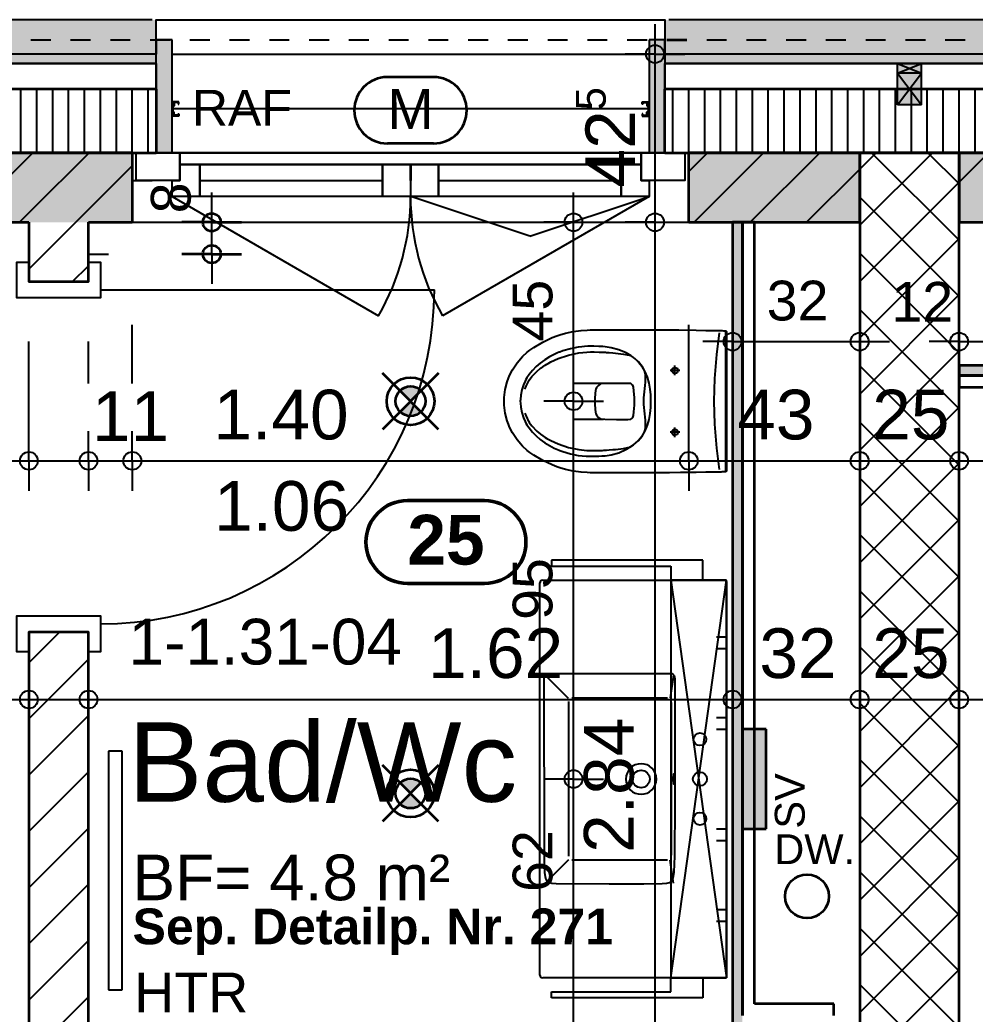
# Model space of a CAD drawing. Header units: centimetres. Extents: x 0.3 to 84.3, y 0.3 to 59.7.
# Drawn here: x 53.76 to 58.57, y 42.83 to 47.83 of the extents above; entities that cross this region are included whole.
import ezdxf

# ---------------------------------------------------------------- set-up
doc = ezdxf.new("R2010")
doc.units = ezdxf.units.CM
for name, pattern in [('AUSGEZOGEN', [0]), ('LINIE_17', [0.05, 0, -0.05]), ('PHANTOM', [63.5, 31.75, -6.35, 6.35, -6.35, 6.35, -6.35]), ('PUNKT', [6.35, 0, -6.35]), ('VERDECKT', [9.525, 6.35, -3.175])]:
    doc.linetypes.add(name, pattern=pattern)
for name, color, linetype, lineweight in [('Allgemein', 7, 'AUSGEZOGEN', 35), ('Aussenwandverkleidung', 7, 'AUSGEZOGEN', 35), ('Daemmung', 7, 'AUSGEZOGEN', 35), ('Fenster', 7, 'AUSGEZOGEN', 35), ('Fensterleibung Beton', 7, 'AUSGEZOGEN', 35), ('Fuellflaeche tragende Wände MW', 7, 'AUSGEZOGEN', 25), ('Holz Fassadenverkleidung', 7, 'AUSGEZOGEN', 35), ('Holz Unterkonstruktion', 7, 'AUSGEZOGEN', 50), ('Konstruktion oben', 7, 'VERDECKT', 25), ('Leichtbauwaende', 7, 'AUSGEZOGEN', 35), ('Oeffnungsrichtung Fenster', 7, 'AUSGEZOGEN', 25), ('Raumbezeichnung', 7, 'AUSGEZOGEN', 35), ('Rolladen', 7, 'AUSGEZOGEN', 25), ('Spengler', 7, 'AUSGEZOGEN', 35), ('Text Werkplan Ausfuehrung', 7, 'AUSGEZOGEN', 50), ('Tuerzarge', 7, 'AUSGEZOGEN', 25), ('Unterkonstruktion', 7, 'AUSGEZOGEN', 35), ('Vorhangbrett', 7, 'AUSGEZOGEN', 25), ('Wand Beton bewehrt', 7, 'AUSGEZOGEN', 35), ('Wand Mauerwerk tragend', 7, 'AUSGEZOGEN', 35), ('Werkplan- Ausfuehrungsmasse', 7, 'AUSGEZOGEN', 25)]:
    doc.layers.add(name, color=color, linetype=linetype, lineweight=lineweight)
for name, color, linetype, lineweight, true_color in [('Elektro Apparate', 7, 'AUSGEZOGEN', 35, 0x656565), ('Elektro Text', 7, 'AUSGEZOGEN', 35, 0x656565), ('Fachplaner Sanitaer', 7, 'AUSGEZOGEN', 35, 0x656565), ('HLK Apparate', 7, 'AUSGEZOGEN', 35, 0x656565), ('HLK Text', 7, 'AUSGEZOGEN', 35, 0x656565), ('Sanitaer Apparate', 7, 'AUSGEZOGEN', 35, 0x656565), ('Sanitaer Leitungen', 7, 'AUSGEZOGEN', 35, 0x656565), ('Sanitaer Text', 7, 'AUSGEZOGEN', 35, 0x656565), ('Sanitaer Vermassung', 7, 'AUSGEZOGEN', 35, 0x656565)]:
    doc.layers.add(name, color=color, linetype=linetype, lineweight=lineweight, true_color=true_color)
doc.styles.add('ARIAL', font='ARIAL.TTF')

msp = doc.modelspace()

# ---------------------------------------------------------------- hatches: boundary and pattern name
at = {"layer": 'Allgemein', "linetype": 'AUSGEZOGEN', "lineweight": 25}
for points in [[(54.45, 47.484), (54.45, 47.164), (54.53, 47.164), (54.53, 47.484), (54.53, 47.564), (54.53, 47.612), (54.53, 47.66), (54.53, 47.732), (54.45, 47.732), (54.45, 47.66), (54.45, 47.612), (54.45, 47.564)], [(56.93, 47.484), (56.93, 47.164), (57.01, 47.164), (57.01, 47.484), (57.01, 47.564), (57.01, 47.612), (57.01, 47.66), (57.01, 47.732), (56.93, 47.732), (56.93, 47.66), (56.93, 47.612), (56.93, 47.564)], [(58.49, 47.612), (60.87, 47.612), (60.87, 47.66), (58.49, 47.66)]]:
    msp.add_hatch(color=32, dxfattribs=at).paths.add_polyline_path(points)
h = msp.add_hatch(color=32, dxfattribs=at)
h.paths.add_polyline_path([(36.73, 47.612), (41.45, 47.612), (41.45, 47.66), (36.73, 47.66)])
h.paths.add_polyline_path([(31.22, 47.612), (34.17, 47.612), (34.17, 47.66), (31.22, 47.66)])
h.paths.add_polyline_path([(44.01, 47.612), (48.73, 47.612), (48.73, 47.66), (44.01, 47.66)])
h.paths.add_polyline_path([(51.29, 47.612), (54.45, 47.612), (54.45, 47.66), (51.29, 47.66)])
h.paths.add_polyline_path([(57.01, 47.612), (58.49, 47.612), (58.49, 47.66), (57.01, 47.66)])
at = {"layer": 'Elektro Apparate', "linetype": 'AUSGEZOGEN', "lineweight": 35}
h = msp.add_hatch(color=40, dxfattribs=at)
h.paths.add_polyline_path([(55.677, 45.861), (55.73, 45.914), (55.783, 45.861), (55.7768, 45.8554), (55.7467, 45.8409), (55.7133, 45.8409), (55.6832, 45.8554)], flags=16)
h.paths.add_polyline_path([(55.783, 45.967), (55.73, 45.914), (55.677, 45.967), (55.6832, 45.9726), (55.7133, 45.9871), (55.7467, 45.9871), (55.7768, 45.9726)], flags=16)
h = msp.add_hatch(color=40, dxfattribs=at)
h.paths.add_polyline_path([(55.677, 43.8885), (55.73, 43.9415), (55.783, 43.8885), (55.7768, 43.8829), (55.7467, 43.8684), (55.7133, 43.8684), (55.6832, 43.8829)], flags=16)
h.paths.add_polyline_path([(55.783, 43.9945), (55.73, 43.9415), (55.677, 43.9945), (55.6832, 44.0001), (55.7133, 44.0146), (55.7467, 44.0146), (55.7768, 44.0001)], flags=16)
at = {"layer": 'Fachplaner Sanitaer', "linetype": 'AUSGEZOGEN', "lineweight": 35, "true_color": 0xedf5de}
msp.add_hatch(color=7, dxfattribs=at).paths.add_polyline_path([(57.4, 43.764), (57.52, 43.764), (57.52, 44.264), (57.4, 44.264)])
at = {"layer": 'Fuellflaeche tragende Wände MW', "linetype": 'AUSGEZOGEN', "lineweight": 25}
for points in [[(51.41, 47.164), (51.41, 46.814), (54.33, 46.814), (54.33, 47.164)], [(57.13, 47.164), (57.13, 46.814), (57.99, 46.814), (57.99, 47.164)], [(62.37, 47.164), (58.49, 47.164), (58.49, 46.814), (60.77, 46.814), (60.77, 47.014), (62.07, 47.014), (62.07, 46.814), (62.37, 46.814)]]:
    msp.add_hatch(color=254, dxfattribs=at).paths.add_polyline_path(points)
at = {"layer": 'Holz Unterkonstruktion', "linetype": 'AUSGEZOGEN', "lineweight": 25}
for points in [[(58.18, 47.564), (58.3, 47.564), (58.3, 47.612), (58.18, 47.612)], [(58.18, 47.404), (58.3, 47.404), (58.3, 47.564), (58.18, 47.564)]]:
    msp.add_hatch(color=32, dxfattribs=at).paths.add_polyline_path(points)
at = {"layer": 'Leichtbauwaende', "linetype": 'AUSGEZOGEN', "lineweight": 25, "true_color": 0xababab}
for points in [[(57.4, 42.774), (57.4, 46.814), (57.35, 46.814), (57.35, 42.774)], [(58.49, 46.044), (58.73, 46.044), (58.73, 46.094), (58.49, 46.094)]]:
    msp.add_hatch(color=253, dxfattribs=at).paths.add_polyline_path(points)
at = {"layer": 'Spengler', "linetype": 'AUSGEZOGEN', "lineweight": 25, "true_color": 0xfafafa}
for points in [[(54.45, 47.832), (51.29, 47.832), (51.29, 47.66), (54.45, 47.66)], [(63.216, 47.66), (63.216, 47.832), (57.01, 47.832), (57.01, 47.66)]]:
    msp.add_hatch(color=7, dxfattribs=at).paths.add_polyline_path(points)

# ---------------------------------------------------------------- linework, layer by layer
at = {"layer": 'Allgemein', "color": 7, "linetype": 'AUSGEZOGEN', "lineweight": 25}
for p, q in [((54.53, 47.732), (54.45, 47.732)), ((54.45, 47.732), (54.45, 47.66)), ((54.53, 47.66), (54.53, 47.732)), ((57.01, 47.732), (56.93, 47.732)), ((56.93, 47.732), (56.93, 47.66)), ((57.01, 47.66), (57.01, 47.732)), ((54.45, 47.66), (51.29, 47.66)), ((54.53, 47.612), (54.53, 47.66)), ((56.93, 47.66), (56.93, 47.612)), ((58.49, 47.66), (57.01, 47.66)), ((60.87, 47.66), (58.49, 47.66)), ((51.29, 47.612), (54.45, 47.612)), ((54.45, 47.612), (54.45, 47.564)), ((54.53, 47.564), (54.53, 47.612)), ((56.93, 47.612), (56.93, 47.564)), ((57.01, 47.564), (57.01, 47.612)), ((57.01, 47.612), (58.49, 47.612)), ((58.49, 47.612), (60.87, 47.612)), ((54.45, 47.564), (54.45, 47.484)), ((54.53, 47.484), (54.53, 47.564)), ((56.93, 47.564), (56.93, 47.484)), ((57.01, 47.484), (57.01, 47.564)), ((54.45, 47.484), (54.45, 47.164)), ((54.53, 47.164), (54.53, 47.484)), ((56.93, 47.484), (56.93, 47.164)), ((57.01, 47.164), (57.01, 47.484)), ((54.45, 47.164), (54.53, 47.164)), ((56.93, 47.164), (57.01, 47.164))]:
    msp.add_line(p, q, dxfattribs=at)
at = {"layer": 'Aussenwandverkleidung', "color": 7, "linetype": 'VERDECKT', "lineweight": 25}
msp.add_line((54.53, 47.66), (56.93, 47.66), dxfattribs=at)
at = {"layer": 'Daemmung', "color": 7, "linetype": 'AUSGEZOGEN', "lineweight": 35}
for p, q in [((54.45, 47.484), (51.29, 47.484)), ((54.45, 47.484), (54.45, 47.164)), ((57.01, 47.164), (57.01, 47.484)), ((58.49, 47.484), (57.01, 47.484)), ((60.81, 47.484), (58.49, 47.484)), ((51.41, 47.164), (54.33, 47.164)), ((54.33, 47.164), (54.45, 47.164)), ((57.01, 47.164), (57.13, 47.164)), ((57.13, 47.164), (57.99, 47.164)), ((57.99, 47.164), (58.49, 47.164)), ((58.49, 47.164), (60.77, 47.164))]:
    msp.add_line(p, q, dxfattribs=at)
at = {"layer": 'Daemmung', "color": 7, "linetype": 'AUSGEZOGEN', "lineweight": 25}
for points in [[(53.77, 47.164), (53.77, 47.164), (53.77, 47.164), (53.77, 47.4632), (53.77, 47.4632), (53.77, 47.4717), (53.77, 47.4717), (53.77, 47.484), (53.77, 47.484)], [(53.85, 47.164), (53.85, 47.164), (53.85, 47.164), (53.85, 47.4656), (53.85, 47.4656), (53.85, 47.4732), (53.85, 47.4732), (53.85, 47.484), (53.85, 47.484)], [(53.93, 47.164), (53.93, 47.164), (53.93, 47.164), (53.93, 47.4681), (53.93, 47.4681), (53.93, 47.4746), (53.93, 47.4746), (53.93, 47.484), (53.93, 47.484)], [(54.01, 47.164), (54.01, 47.164), (54.01, 47.164), (54.01, 47.4705), (54.01, 47.4705), (54.01, 47.4761), (54.01, 47.4761), (54.01, 47.484), (54.01, 47.484)], [(54.01, 47.164), (54.01, 47.164), (54.01, 47.164), (54.01, 47.4705), (54.01, 47.4705), (54.01, 47.4761), (54.01, 47.4761), (54.01, 47.484), (54.01, 47.484)], [(54.09, 47.164), (54.09, 47.164), (54.09, 47.164), (54.09, 47.473), (54.09, 47.473), (54.09, 47.4775), (54.09, 47.4775), (54.09, 47.484), (54.09, 47.484)], [(54.17, 47.164), (54.17, 47.164), (54.17, 47.164), (54.17, 47.4754), (54.17, 47.4754), (54.17, 47.4789), (54.17, 47.4789), (54.17, 47.484), (54.17, 47.484)], [(54.25, 47.164), (54.25, 47.164), (54.25, 47.164), (54.25, 47.4779), (54.25, 47.4779), (54.25, 47.4804), (54.25, 47.4804), (54.25, 47.484), (54.25, 47.484)], [(54.33, 47.164), (54.33, 47.164), (54.33, 47.164), (54.33, 47.4803), (54.33, 47.4803), (54.33, 47.4818), (54.33, 47.4818), (54.33, 47.484), (54.33, 47.484)], [(54.33, 47.164), (54.33, 47.164), (54.33, 47.164), (54.33, 47.4803), (54.33, 47.4803), (54.33, 47.4818), (54.33, 47.4818), (54.33, 47.484), (54.33, 47.484)], [(54.41, 47.164), (54.41, 47.164), (54.41, 47.164), (54.41, 47.4828), (54.41, 47.4828), (54.41, 47.4833), (54.41, 47.4833), (54.41, 47.484), (54.41, 47.484)], [(57.05, 47.164), (57.05, 47.484), (57.05, 47.484)], [(57.13, 47.164), (57.13, 47.484), (57.13, 47.484)], [(57.21, 47.164), (57.21, 47.484), (57.21, 47.484)], [(57.21, 47.164), (57.21, 47.484), (57.21, 47.484)], [(57.29, 47.164), (57.29, 47.484), (57.29, 47.484)], [(57.37, 47.164), (57.37, 47.484), (57.37, 47.484)], [(57.45, 47.164), (57.45, 47.484), (57.45, 47.484)], [(57.53, 47.164), (57.53, 47.484), (57.53, 47.484)], [(57.53, 47.164), (57.53, 47.484), (57.53, 47.484)], [(57.61, 47.164), (57.61, 47.484), (57.61, 47.484)], [(57.69, 47.164), (57.69, 47.484), (57.69, 47.484)], [(57.77, 47.164), (57.77, 47.484), (57.77, 47.484)], [(57.85, 47.164), (57.85, 47.484), (57.85, 47.484)], [(57.85, 47.164), (57.85, 47.484), (57.85, 47.484)], [(57.93, 47.164), (57.93, 47.484), (57.93, 47.484)], [(58.01, 47.164), (58.01, 47.484), (58.01, 47.484)], [(58.09, 47.164), (58.09, 47.484), (58.09, 47.484)], [(58.17, 47.164), (58.17, 47.484), (58.17, 47.484)], [(58.17, 47.164), (58.17, 47.484), (58.17, 47.484)], [(58.25, 47.164), (58.25, 47.484), (58.25, 47.484)], [(58.33, 47.164), (58.33, 47.484), (58.33, 47.484)], [(58.41, 47.164), (58.41, 47.484), (58.41, 47.484)], [(58.49, 47.164), (58.49, 47.164), (58.49, 47.484), (58.49, 47.484), (58.49, 47.484)], [(58.57, 47.164), (58.57, 47.484), (58.57, 47.484)]]:
    msp.add_lwpolyline(points, dxfattribs=at)
at = {"layer": 'Elektro Apparate', "color": 40, "linetype": 'AUSGEZOGEN', "lineweight": 35}
for p, q in [((55.8714, 46.0554), (55.5886, 45.7726)), ((55.8714, 45.7726), (55.5886, 46.0554)), ((55.8714, 44.0829), (55.5886, 43.8001)), ((55.8714, 43.8001), (55.5886, 44.0829))]:
    msp.add_line(p, q, dxfattribs=at)
for centre, radius in [((55.73, 45.914), 0.12), ((55.73, 45.914), 0.075), ((55.73, 43.9415), 0.12), ((55.73, 43.9415), 0.075)]:
    msp.add_circle(centre, radius, dxfattribs=at)
at = {"layer": 'Elektro Text', "color": 40, "linetype": 'AUSGEZOGEN', "lineweight": 35}
for p, q in [((55.8461, 47.544), (55.6133, 47.544)), ((55.8461, 47.2107), (55.6133, 47.2107))]:
    msp.add_line(p, q, dxfattribs=at)
for centre, start, end in [((55.6133, 47.3773), 90, 270), ((55.8461, 47.3773), 270, 90)]:
    msp.add_arc(centre, 0.1667, start, end, dxfattribs=at)
at = {"layer": 'Fachplaner Sanitaer', "color": 55, "linetype": 'VERDECKT', "lineweight": 35, "true_color": 0x91b44b}
for p, q in [((57.52, 44.264), (57.4, 44.264)), ((57.4, 44.264), (57.4, 43.764)), ((57.52, 43.764), (57.52, 44.264)), ((57.4, 43.764), (57.52, 43.764))]:
    msp.add_line(p, q, dxfattribs=at)
at = {"layer": 'Fenster', "color": 7, "linetype": 'AUSGEZOGEN', "lineweight": 25}
for p, q in [((54.67, 47.024), (55.589, 47.024)), ((55.871, 47.024), (56.79, 47.024))]:
    msp.add_line(p, q, dxfattribs=at)
for points in [[(54.45, 47.164), (54.45, 47.832), (57.01, 47.832), (57.01, 47.164), (54.45, 47.164)], [(54.35, 47.164), (54.57, 47.164), (54.57, 47.024), (54.35, 47.024), (54.35, 47.164)], [(56.89, 47.104), (55.731, 47.104), (55.731, 47.024), (55.729, 47.024), (55.729, 47.104), (54.57, 47.104), (54.57, 47.164), (56.89, 47.164), (56.89, 47.104)], [(56.89, 47.164), (57.11, 47.164), (57.11, 47.024), (56.89, 47.024), (56.89, 47.164)], [(54.53, 47.024), (54.57, 47.024), (54.57, 47.104), (54.67, 47.104), (54.67, 46.944), (54.53, 46.944), (54.53, 47.024)], [(54.67, 47.104), (55.589, 47.104), (55.589, 46.944), (54.67, 46.944), (54.67, 47.104)], [(55.589, 47.104), (55.729, 47.104), (55.729, 47.024), (55.729, 46.944), (55.589, 46.944), (55.589, 47.104)], [(55.731, 47.024), (55.731, 47.104), (55.871, 47.104), (55.871, 46.944), (55.731, 46.944), (55.731, 47.024)], [(55.871, 47.104), (56.79, 47.104), (56.79, 46.944), (55.871, 46.944), (55.871, 47.104)], [(56.79, 47.104), (56.89, 47.104), (56.89, 47.024), (56.93, 47.024), (56.93, 46.944), (56.79, 46.944), (56.79, 47.104)]]:
    msp.add_lwpolyline(points, dxfattribs=at)
at = {"layer": 'Fensterleibung Beton', "color": 7, "linetype": 'AUSGEZOGEN', "lineweight": 25}
msp.add_line((54.33, 46.814), (57.13, 46.814), dxfattribs=at)
at = {"layer": 'HLK Apparate', "color": 251, "linetype": 'AUSGEZOGEN', "lineweight": 25, "true_color": 0x656565}
for p, q in [((54.28, 44.154), (54.21, 44.154)), ((54.21, 44.154), (54.21, 42.954)), ((54.28, 42.954), (54.28, 44.154)), ((54.21, 42.954), (54.28, 42.954))]:
    msp.add_line(p, q, dxfattribs=at)
at = {"layer": 'Holz Fassadenverkleidung', "color": 7, "linetype": 'LINIE_17', "lineweight": 25}
msp.add_line((31.22, 47.732), (63.288, 47.732), dxfattribs=at)
at = {"layer": 'Holz Unterkonstruktion', "color": 7, "linetype": 'AUSGEZOGEN', "lineweight": 25}
for p, q in [((58.3, 47.612), (58.18, 47.612)), ((58.18, 47.564), (58.18, 47.612)), ((58.18, 47.612), (58.3, 47.564)), ((58.18, 47.564), (58.3, 47.612)), ((58.3, 47.564), (58.3, 47.612)), ((58.3, 47.564), (58.18, 47.564)), ((58.18, 47.404), (58.18, 47.564)), ((58.18, 47.564), (58.3, 47.404)), ((58.18, 47.404), (58.3, 47.564)), ((58.3, 47.564), (58.18, 47.564)), ((58.3, 47.404), (58.3, 47.564)), ((58.3, 47.404), (58.18, 47.404))]:
    msp.add_line(p, q, dxfattribs=at)
at = {"layer": 'Konstruktion oben', "color": 7, "linetype": 'PUNKT', "lineweight": 35}
msp.add_line((31.22, 47.732), (63.288, 47.732), dxfattribs=at)
at = {"layer": 'Leichtbauwaende', "color": 7, "linetype": 'AUSGEZOGEN', "lineweight": 35}
for p, q in [((57.4, 46.814), (57.35, 46.814)), ((57.35, 46.814), (57.35, 42.774)), ((57.4, 42.824), (57.4, 46.814)), ((57.46, 46.814), (57.4, 46.814)), ((57.4, 46.814), (57.4, 42.824)), ((57.46, 42.884), (57.46, 46.814)), ((58.73, 46.094), (58.49, 46.094)), ((58.49, 46.094), (58.49, 46.044)), ((58.49, 46.044), (58.68, 46.044)), ((58.68, 46.044), (58.49, 46.044)), ((58.49, 46.044), (58.49, 45.984)), ((58.49, 45.984), (58.62, 45.984)), ((57.86, 42.884), (57.46, 42.884)), ((57.86, 42.824), (57.86, 42.884))]:
    msp.add_line(p, q, dxfattribs=at)
at = {"layer": 'Oeffnungsrichtung Fenster', "color": 7, "linetype": 'AUSGEZOGEN', "lineweight": 25}
for p, q in [((54.53, 46.944), (55.5692, 46.344)), ((56.3305, 46.744), (55.731, 46.944)), ((56.93, 46.944), (55.8908, 46.344)), ((56.3305, 46.744), (56.93, 46.944))]:
    msp.add_line(p, q, dxfattribs=at)
for centre, start, end in [((54.53, 46.944), 330, 0), ((56.93, 46.944), 180, 210)]:
    msp.add_arc(centre, 1.2, start, end, dxfattribs=at)
at = {"layer": 'Rolladen', "color": 7, "linetype": 'AUSGEZOGEN', "lineweight": 25}
for p, q in [((54.531, 47.416), (54.531, 47.42)), ((54.565, 47.42), (54.531, 47.42)), ((54.537, 47.416), (54.531, 47.416)), ((54.537, 47.416), (54.537, 47.402)), ((54.541, 47.416), (54.541, 47.4003)), ((54.561, 47.416), (54.541, 47.416)), ((54.561, 47.416), (54.561, 47.408)), ((54.561, 47.408), (54.565, 47.408)), ((54.565, 47.408), (54.565, 47.42)), ((56.895, 47.408), (56.895, 47.42)), ((56.895, 47.42), (56.929, 47.42)), ((56.899, 47.408), (56.895, 47.408)), ((56.899, 47.416), (56.919, 47.416)), ((56.899, 47.416), (56.899, 47.408)), ((56.919, 47.416), (56.919, 47.4003)), ((56.923, 47.416), (56.929, 47.416)), ((56.923, 47.416), (56.923, 47.402)), ((56.929, 47.416), (56.929, 47.42)), ((54.537, 47.402), (54.53, 47.395)), ((54.53, 47.373), (54.53, 47.395)), ((54.53, 47.379), (54.53, 47.389)), ((54.53, 47.378), (54.53, 47.379)), ((54.537, 47.366), (54.53, 47.373)), ((54.541, 47.4003), (54.534, 47.3933)), ((54.534, 47.3933), (54.534, 47.3747)), ((54.541, 47.3677), (54.534, 47.3747)), ((54.537, 47.352), (54.537, 47.366)), ((54.541, 47.352), (54.541, 47.3677)), ((54.561, 47.36), (54.565, 47.36)), ((54.561, 47.352), (54.561, 47.36)), ((54.565, 47.36), (54.565, 47.348)), ((56.895, 47.36), (56.895, 47.348)), ((56.899, 47.36), (56.895, 47.36)), ((56.899, 47.352), (56.899, 47.36)), ((56.919, 47.4003), (56.926, 47.3933)), ((56.919, 47.3677), (56.926, 47.3747)), ((56.919, 47.352), (56.919, 47.3677)), ((56.923, 47.402), (56.93, 47.395)), ((56.923, 47.366), (56.93, 47.373)), ((56.923, 47.352), (56.923, 47.366)), ((56.926, 47.3933), (56.926, 47.3747)), ((56.93, 47.373), (56.93, 47.395)), ((56.93, 47.379), (56.93, 47.389)), ((56.93, 47.378), (56.93, 47.379)), ((54.537, 47.352), (54.531, 47.352)), ((54.531, 47.348), (54.531, 47.352)), ((54.565, 47.348), (54.531, 47.348)), ((54.561, 47.352), (54.541, 47.352)), ((56.895, 47.348), (56.929, 47.348)), ((56.899, 47.352), (56.919, 47.352)), ((56.923, 47.352), (56.929, 47.352)), ((56.929, 47.348), (56.929, 47.352))]:
    msp.add_line(p, q, dxfattribs=at)
at = {"layer": 'Rolladen', "color": 7, "linetype": 'PHANTOM', "lineweight": 25}
msp.add_line((56.93, 47.384), (54.53, 47.384), dxfattribs=at)
at = {"layer": 'Sanitaer Apparate', "color": 7, "linetype": 'AUSGEZOGEN', "lineweight": 25}
for p, q in [((57.3164, 45.5595), (57.3164, 46.2677)), ((57.0842, 46.0691), (57.0362, 46.0691)), ((57.0602, 46.0451), (57.0602, 46.0931)), ((56.7012, 46.0038), (56.5514, 46.0038)), ((56.7012, 45.8228), (56.5514, 45.8228)), ((57.0842, 45.758), (57.0362, 45.758)), ((57.0602, 45.734), (57.0602, 45.782)), ((57.2, 45.114), (56.44, 45.114)), ((56.44, 45.114), (56.44, 45.084)), ((57.2, 45.014), (57.2, 45.114)), ((56.44, 45.084), (57.04, 45.084)), ((57.04, 45.084), (57.04, 45.014)), ((56.3948, 45.014), (57.314, 45.014)), ((57.2, 45.014), (57.04, 45.014)), ((57.32, 45.008), (57.32, 43.02)), ((56.3808, 43.028), (56.3808, 45)), ((57.27, 44.7297), (57.32, 44.7297)), ((57.27, 44.6697), (57.32, 44.6697)), ((56.5254, 44.4197), (56.418, 44.527)), ((57.0409, 44.5437), (56.4187, 44.5437)), ((57.0523, 44.5379), (57.0358, 44.4224)), ((57.27, 44.324), (57.32, 44.324)), ((57.27, 44.264), (57.32, 44.264)), ((57.27, 43.764), (57.32, 43.764)), ((57.27, 43.704), (57.32, 43.704)), ((56.418, 43.501), (56.5257, 43.6087)), ((57.0523, 43.4901), (57.0357, 43.6063)), ((57.27, 43.3583), (57.32, 43.3583)), ((57.27, 43.2983), (57.32, 43.2983)), ((57.314, 43.014), (56.3948, 43.014)), ((57.2, 43.014), (57.04, 43.014)), ((57.04, 42.944), (57.04, 43.014)), ((57.2, 43.014), (57.2, 42.914)), ((56.44, 42.914), (56.44, 42.944)), ((56.44, 42.944), (57.04, 42.944)), ((57.2, 42.914), (56.44, 42.914))]:
    msp.add_line(p, q, dxfattribs=at)
at = {"layer": 'Sanitaer Apparate', "color": 7, "linetype": 'PHANTOM', "lineweight": 25}
for p, q in [((57.32, 45.014), (57.04, 45.014)), ((57.04, 45.014), (57.04, 43.014)), ((57.04, 45.014), (57.32, 43.014)), ((57.04, 43.014), (57.32, 45.014)), ((57.32, 43.014), (57.32, 45.014)), ((57.04, 43.014), (57.32, 43.014))]:
    msp.add_line(p, q, dxfattribs=at)
at = {"layer": 'Sanitaer Apparate', "color": 7, "linetype": 'AUSGEZOGEN', "lineweight": 25}
for points in [[(57.32, 45.5625), (57.3179, 45.5606), (57.3157, 45.559), (57.3146, 45.5585), (57.3132, 45.5584), (57.3097, 45.5583), (57.3045, 45.5582), (57.2986, 45.5581), (57.2923, 45.558), (57.2861, 45.5579), (57.2802, 45.5578), (57.275, 45.5577), (57.2718, 45.5576), (57.2703, 45.5576), (57.2701, 45.5576), (57.2681, 45.5575), (57.2561, 45.5573), (57.2361, 45.557), (57.2162, 45.5567), (57.1668, 45.5559), (57.0877, 45.5549), (57.0325, 45.5543), (56.9781, 45.5539), (56.9006, 45.5537), (56.8465, 45.5536), (56.7936, 45.5536), (56.7183, 45.554), (56.6718, 45.5543), (56.6562, 45.5545), (56.6427, 45.5546), (56.6329, 45.5547), (56.6192, 45.5551), (56.5892, 45.5572), (56.549, 45.5627), (56.5094, 45.5712), (56.4805, 45.5794), (56.4656, 45.5844), (56.4425, 45.5933), (56.395, 45.6157), (56.3501, 45.6427), (56.3296, 45.6569), (56.3169, 45.667), (56.2937, 45.6883), (56.2659, 45.7203), (56.2424, 45.7556), (56.2281, 45.7836), (56.2221, 45.7979), (56.2158, 45.8161), (56.206, 45.8544), (56.2012, 45.8937), (56.2005, 45.9136), (56.2012, 45.9334), (56.206, 45.9727), (56.2158, 46.0111), (56.2221, 46.0293), (56.2281, 46.0436), (56.2424, 46.0716), (56.2659, 46.1068), (56.2937, 46.1389), (56.3169, 46.1601), (56.3296, 46.1702), (56.3501, 46.1844), (56.395, 46.2115), (56.4425, 46.2338), (56.4656, 46.2428), (56.4805, 46.2478), (56.5094, 46.256), (56.549, 46.2644), (56.5892, 46.2699), (56.6192, 46.2721), (56.6329, 46.2725), (56.6427, 46.2726), (56.6562, 46.2727), (56.6793, 46.2729), (56.7559, 46.2735), (56.839, 46.2736), (56.9006, 46.2735), (56.986, 46.2732), (57.08, 46.2723), (57.1668, 46.2712), (57.2162, 46.2705), (57.2361, 46.2702), (57.2561, 46.2698), (57.2681, 46.2697), (57.2701, 46.2696), (57.2702, 46.2696), (57.2715, 46.2696), (57.275, 46.2695), (57.2802, 46.2694), (57.2861, 46.2693), (57.2923, 46.2692), (57.2986, 46.2691), (57.3045, 46.2689), (57.3097, 46.2688), (57.3132, 46.2688), (57.3146, 46.2687), (57.3157, 46.2682), (57.3177, 46.2667), (57.32, 46.2646), (57.32, 45.5625)], [(57.284, 45.5701), (57.2709, 45.6783), (57.2616, 45.7989), (57.2583, 45.9138), (57.2616, 46.0288), (57.2709, 46.1494), (57.284, 46.2575)], [(56.8523, 45.6942), (56.875, 45.7149), (56.8946, 45.7391), (56.9098, 45.765), (56.9214, 45.7929), (56.9298, 45.8221), (56.9353, 45.8523), (56.9384, 45.8817), (56.9394, 45.9036), (56.9395, 45.9138), (56.9394, 45.9241), (56.9384, 45.946), (56.9353, 45.9754), (56.9298, 46.0056), (56.9214, 46.0348), (56.9098, 46.0626), (56.8946, 46.0886), (56.8765, 46.1114), (56.8606, 46.1268), (56.852, 46.1337), (56.8408, 46.1416), (56.815, 46.1567), (56.7778, 46.1725), (56.7387, 46.1832), (56.7091, 46.1877), (56.6968, 46.1887), (56.6947, 46.1889), (56.6919, 46.1891), (56.6768, 46.1897), (56.6518, 46.1903), (56.635, 46.1904), (56.622, 46.1902), (56.6045, 46.1893), (56.5916, 46.1882), (56.5729, 46.1858), (56.5345, 46.1783), (56.497, 46.1672), (56.4809, 46.1614), (56.4786, 46.1604), (56.4775, 46.16), (56.4701, 46.1569), (56.4524, 46.1489), (56.429, 46.1367), (56.4054, 46.1224), (56.383, 46.1062), (56.362, 46.0883), (56.3428, 46.0687), (56.3262, 46.0482), (56.3153, 46.032), (56.3106, 46.024), (56.3062, 46.0155), (56.2979, 45.9969), (56.2896, 45.9707), (56.2843, 45.9438), (56.2826, 45.9235), (56.2824, 45.9138), (56.2826, 45.9042), (56.2843, 45.8839), (56.2896, 45.8569), (56.2979, 45.8308), (56.3062, 45.8121), (56.3106, 45.8036), (56.3154, 45.7957), (56.3262, 45.7795), (56.3428, 45.759), (56.362, 45.7393), (56.383, 45.7214), (56.4054, 45.7053), (56.429, 45.6909), (56.4524, 45.6787), (56.4701, 45.6707), (56.4775, 45.6677), (56.4786, 45.6672), (56.4809, 45.6663), (56.497, 45.6605), (56.5345, 45.6494), (56.5729, 45.6419), (56.5933, 45.6393), (56.6132, 45.6376), (56.6333, 45.6373), (56.6518, 45.6374), (56.6768, 45.638), (56.6919, 45.6386), (56.6947, 45.6388), (56.6968, 45.639), (56.7092, 45.64), (56.7387, 45.6445), (56.7778, 45.6551), (56.8173, 45.6723), (56.8523, 45.6942)], [(56.3051, 45.974), (56.308, 45.9821), (56.3111, 45.9895), (56.316, 46), (56.3197, 46.0071), (56.323, 46.0127), (56.3276, 46.0202), (56.3406, 46.038), (56.3656, 46.0642), (56.3844, 46.0798), (56.3949, 46.0874), (56.4077, 46.0959), (56.416, 46.1009), (56.4185, 46.1024), (56.4216, 46.1042), (56.4362, 46.112), (56.4726, 46.1286), (56.5241, 46.1457), (56.5772, 46.157), (56.6169, 46.1611), (56.6359, 46.1619), (56.6538, 46.162), (56.6798, 46.1615), (56.6962, 46.1608), (56.7031, 46.1604), (56.7104, 46.16), (56.7166, 46.1596), (56.7287, 46.1587), (56.7476, 46.1572), (56.7605, 46.1559), (56.7738, 46.1545), (56.802, 46.1505), (56.8379, 46.1436)], [(56.8585, 46.1286), (56.8776, 46.1111), (56.8943, 46.0904), (56.9054, 46.0684), (56.9099, 46.0504), (56.9107, 46.0418), (56.9109, 46.036), (56.9108, 46.0248), (56.91, 46.0095), (56.9086, 45.9936), (56.9069, 45.9777), (56.905, 45.9617), (56.9034, 45.9458), (56.9022, 45.9305), (56.9017, 45.9192), (56.9017, 45.9138), (56.9017, 45.9085), (56.9022, 45.8972), (56.9034, 45.8819), (56.905, 45.8659), (56.9069, 45.85), (56.9086, 45.8341), (56.91, 45.8181), (56.9108, 45.8029), (56.9109, 45.7916), (56.9107, 45.7858), (56.9099, 45.7773), (56.9054, 45.7593), (56.8943, 45.7373), (56.8776, 45.7166), (56.8585, 45.699)], [(57.0602, 46.0541), (57.0545, 46.0554), (57.0497, 46.0586), (57.0465, 46.0631), (57.0454, 46.0674), (57.0454, 46.0709), (57.0465, 46.0752), (57.0497, 46.0797), (57.0542, 46.0828), (57.0584, 46.084), (57.062, 46.084), (57.0662, 46.0828), (57.0707, 46.0797), (57.0739, 46.0752), (57.075, 46.0709), (57.075, 46.0674), (57.0739, 46.0631), (57.0707, 46.0586), (57.0659, 46.0554), (57.0602, 46.0541)], [(56.8309, 46.0038), (56.7128, 46.0034), (56.6946, 46.0027), (56.6864, 46.0008), (56.6749, 45.9937), (56.6663, 45.9834), (56.6624, 45.974), (56.6611, 45.9674), (56.6594, 45.9529), (56.6578, 45.9273), (56.6578, 45.8993), (56.6594, 45.8736), (56.6611, 45.8591), (56.6624, 45.8526), (56.6663, 45.8432), (56.6749, 45.8328), (56.6864, 45.8257), (56.7071, 45.8231), (56.7657, 45.8228), (56.8225, 45.8229), (56.8381, 45.8242), (56.8437, 45.8275), (56.848, 45.8324), (56.8501, 45.8369), (56.8512, 45.8419), (56.8541, 45.8606), (56.857, 45.8947), (56.857, 45.9319), (56.8541, 45.9659), (56.8512, 45.9846), (56.8501, 45.9897), (56.848, 45.9942), (56.8437, 45.999), (56.8376, 46.0025), (56.8309, 46.0038)], [(56.3051, 45.8537), (56.308, 45.8455), (56.3111, 45.8381), (56.316, 45.8277), (56.3197, 45.8206), (56.323, 45.815), (56.3276, 45.8075), (56.3406, 45.7897), (56.3656, 45.7634), (56.3844, 45.7479), (56.3949, 45.7403), (56.4077, 45.7318), (56.416, 45.7267), (56.4185, 45.7253), (56.4216, 45.7235), (56.4362, 45.7157), (56.4726, 45.6991), (56.5241, 45.6819), (56.5772, 45.6707), (56.6169, 45.6665), (56.6359, 45.6658), (56.6538, 45.6657), (56.6798, 45.6662), (56.6962, 45.6669), (56.7031, 45.6672), (56.7104, 45.6677), (56.7166, 45.6681), (56.7287, 45.6689), (56.7476, 45.6705), (56.7605, 45.6717), (56.7738, 45.6732), (56.802, 45.6771), (56.8379, 45.6841)], [(57.0602, 45.743), (57.0548, 45.7441), (57.0501, 45.7471), (57.0469, 45.7513), (57.0455, 45.7553), (57.0452, 45.7577), (57.0454, 45.76), (57.0465, 45.7641), (57.0497, 45.7686), (57.0542, 45.7717), (57.0584, 45.7729), (57.0618, 45.7729), (57.0657, 45.772), (57.0699, 45.7694), (57.0731, 45.7655), (57.0748, 45.7616), (57.0752, 45.7587), (57.075, 45.7561), (57.0739, 45.752), (57.0707, 45.7475), (57.0659, 45.7443), (57.0602, 45.743)], [(56.4187, 44.5437), (56.4178, 44.5437), (56.4169, 44.5436), (56.416, 44.5435), (56.4151, 44.5434), (56.4142, 44.5432), (56.4133, 44.543), (56.4125, 44.5427), (56.4116, 44.5424), (56.4108, 44.542), (56.41, 44.5416), (56.4092, 44.5412), (56.4085, 44.5407), (56.4078, 44.5401), (56.4071, 44.5396), (56.4064, 44.539), (56.4058, 44.5383), (56.4052, 44.5376), (56.4047, 44.5369), (56.4042, 44.5362), (56.4038, 44.5354), (56.4034, 44.5346), (56.403, 44.5337), (56.4027, 44.5329), (56.4024, 44.532), (56.4022, 44.5312), (56.402, 44.5303), (56.4019, 44.5294), (56.4018, 44.5285), (56.4017, 44.5276), (56.4017, 44.5266)], [(57.06, 44.5213), (57.0597, 43.8914), (57.058, 43.6257), (57.055, 43.5458), (57.0521, 43.5239), (57.0475, 43.5087), (57.041, 43.4987), (57.0316, 43.4924), (57.0184, 43.489), (56.9968, 43.4874), (56.9036, 43.4855), (56.7298, 43.485), (56.4632, 43.4867), (56.4416, 43.488), (56.4287, 43.4911), (56.4196, 43.4971), (56.4132, 43.5068), (56.4089, 43.5216), (56.406, 43.5433), (56.4034, 43.6233), (56.4017, 44.5266)], [(57.06, 44.5213), (57.06, 44.5224), (57.0599, 44.5235), (57.0598, 44.5246), (57.0597, 44.5257), (57.0595, 44.5269), (57.0592, 44.528), (57.0589, 44.5291), (57.0585, 44.5302), (57.0581, 44.5313), (57.0576, 44.5324), (57.0571, 44.5334), (57.0565, 44.5344), (57.0559, 44.5354), (57.0552, 44.5363), (57.0545, 44.5372), (57.0537, 44.538), (57.0529, 44.5388), (57.0521, 44.5396), (57.0512, 44.5402), (57.0503, 44.5409), (57.0494, 44.5414), (57.0485, 44.5419), (57.0475, 44.5423), (57.0466, 44.5427), (57.0456, 44.543), (57.0447, 44.5433), (57.0437, 44.5435), (57.0427, 44.5436), (57.0418, 44.5437), (57.0409, 44.5437)], [(57.0233, 44.4205), (56.9454, 44.4205), (56.8675, 44.4205), (56.7896, 44.4205), (56.7117, 44.4205), (56.6338, 44.4205), (56.5419, 44.4205)], [(56.5249, 44.4034), (56.5249, 44.294), (56.5249, 44.1845), (56.5249, 44.014), (56.5249, 43.8944), (56.5249, 43.7748), (56.5249, 43.6253)], [(57.0424, 43.6306), (57.0424, 44.014), (57.0424, 44.3981)], [(57.0539, 43.99), (57.0541, 43.9901), (57.0542, 43.9902), (57.0544, 43.9906), (57.0545, 43.9911), (57.0547, 43.9918), (57.0549, 43.9928), (57.0551, 43.9941), (57.0553, 43.9956), (57.0554, 43.9974), (57.0556, 43.9996), (57.0557, 44.002), (57.0558, 44.0048), (57.0559, 44.0077), (57.056, 44.0108), (57.056, 44.014), (57.056, 44.0172), (57.0559, 44.0203), (57.0558, 44.0232), (57.0557, 44.0259), (57.0556, 44.0284), (57.0554, 44.0306), (57.0553, 44.0324), (57.0551, 44.0339), (57.0549, 44.0352), (57.0547, 44.0362), (57.0545, 44.0369), (57.0544, 44.0374), (57.0542, 44.0378), (57.0541, 44.0379), (57.0539, 44.038), (57.0538, 44.0379), (57.0536, 44.0378), (57.0534, 44.0374), (57.0533, 44.0369), (57.0531, 44.0362), (57.0529, 44.0352), (57.0527, 44.0339), (57.0526, 44.0324), (57.0524, 44.0306), (57.0522, 44.0284), (57.0521, 44.0259), (57.052, 44.0232), (57.0519, 44.0203), (57.0518, 44.0172), (57.0518, 44.014), (57.0518, 44.0108), (57.0519, 44.0077), (57.052, 44.0048), (57.0521, 44.002), (57.0522, 43.9996), (57.0524, 43.9974), (57.0526, 43.9956), (57.0527, 43.9941), (57.0529, 43.9928), (57.0531, 43.9918), (57.0533, 43.9911), (57.0534, 43.9906), (57.0536, 43.9902), (57.0538, 43.9901), (57.0539, 43.99)], [(56.542, 43.6082), (56.6477, 43.6082), (56.7535, 43.6082), (56.9497, 43.6082), (57.0233, 43.6082)]]:
    msp.add_lwpolyline(points, dxfattribs=at)
for centre, radius in [((57.186, 44.214), 0.032), ((56.89, 44.014), 0.0438), ((57.186, 44.014), 0.035), ((57.186, 43.814), 0.032)]:
    msp.add_circle(centre, radius, dxfattribs=at)
for centre, radius, start, end in [((56.3948, 45), 0.014, 90, 180), ((57.314, 45.008), 0.006, 359.7161, 89.9996), ((56.89, 44.014), 0.0769, 90.0007, 179.9993), ((56.89, 44.014), 0.0769, 0.0007, 89.9993), ((56.89, 44.014), 0.0769, 180.0007, 269.9993), ((56.89, 44.014), 0.0769, 270.0007, 359.9993), ((56.3948, 43.028), 0.014, 180, 270), ((57.314, 43.02), 0.006, 270, 0.2841)]:
    msp.add_arc(centre, radius, start, end, dxfattribs=at)
at = {"layer": 'Sanitaer Leitungen', "color": 251, "linetype": 'AUSGEZOGEN', "lineweight": 35, "true_color": 0x656565}
msp.add_circle((57.725, 43.424), 0.11, dxfattribs=at)
at = {"layer": 'Sanitaer Vermassung', "color": 240, "linetype": 'AUSGEZOGEN', "lineweight": 25}
for p, q in [((56.55, 46.814), (56.55, 46.964)), ((56.55, 46.814), (56.4, 46.814)), ((56.55, 46.814), (56.7, 46.814)), ((56.55, 46.814), (56.55, 46.814)), ((56.55, 45.914), (56.55, 46.814)), ((57.35, 46.214), (57.35, 46.364)), ((57.99, 46.214), (57.99, 46.364)), ((58.49, 46.214), (58.49, 46.364)), ((57.35, 46.214), (57.2, 46.214)), ((57.35, 46.214), (57.35, 46.064)), ((57.35, 46.214), (57.35, 46.214)), ((57.35, 46.214), (57.99, 46.214)), ((57.99, 46.214), (57.99, 46.064)), ((57.99, 46.214), (57.99, 46.214)), ((57.99, 46.214), (58.14, 46.214)), ((58.49, 46.214), (58.34, 46.214)), ((58.49, 46.214), (58.49, 46.064)), ((58.49, 46.214), (58.49, 46.214)), ((58.49, 46.214), (58.73, 46.214)), ((56.55, 45.914), (56.4, 45.914)), ((56.55, 45.914), (56.7, 45.914)), ((56.55, 45.914), (56.55, 45.914)), ((56.55, 44.014), (56.55, 45.914)), ((56.55, 44.014), (56.4, 44.014)), ((56.55, 44.014), (56.7, 44.014)), ((56.55, 44.014), (56.55, 44.014)), ((56.55, 42.774), (56.55, 44.014))]:
    msp.add_line(p, q, dxfattribs=at)
for centre in [(56.55, 46.814), (57.35, 46.214), (57.99, 46.214), (58.49, 46.214), (56.55, 45.914), (56.55, 44.014)]:
    msp.add_circle(centre, 0.045, dxfattribs=at)
at = {"layer": 'Spengler', "color": 7, "linetype": 'AUSGEZOGEN', "lineweight": 25}
for p, q in [((54.43, 47.832), (51.29, 47.832)), ((63.388, 47.832), (57.03, 47.832))]:
    msp.add_line(p, q, dxfattribs=at)
at = {"layer": 'Text Werkplan Ausfuehrung', "color": 240, "linetype": 'AUSGEZOGEN', "lineweight": 50}
for p, q in [((56.1026, 45.414), (55.7142, 45.414)), ((56.1026, 44.9973), (55.7142, 44.9973))]:
    msp.add_line(p, q, dxfattribs=at)
for centre, start, end in [((55.7142, 45.2057), 90, 270), ((56.1026, 45.2057), 270, 90)]:
    msp.add_arc(centre, 0.2083, start, end, dxfattribs=at)
at = {"layer": 'Tuerzarge', "color": 7, "linetype": 'AUSGEZOGEN', "lineweight": 25}
msp.add_line((54.17, 46.474), (55.85, 46.474), dxfattribs=at)
for points in [[(53.96, 46.514), (54.11, 46.514), (54.11, 46.614), (54.17, 46.614), (54.17, 46.434), (53.75, 46.434), (53.75, 46.614), (53.81, 46.614), (53.81, 46.514), (53.96, 46.514)], [(53.96, 44.834), (54.17, 44.834), (54.17, 44.654), (54.11, 44.654), (54.11, 44.754), (53.81, 44.754), (53.81, 44.654), (53.75, 44.654), (53.75, 44.834), (53.96, 44.834)]]:
    msp.add_lwpolyline(points, dxfattribs=at)
msp.add_arc((54.17, 46.474), 1.68, 270, 0, dxfattribs=at)
at = {"layer": 'Unterkonstruktion', "color": 7, "linetype": 'AUSGEZOGEN', "lineweight": 25}
for p, q in [((54.45, 47.612), (51.29, 47.612)), ((54.45, 47.612), (54.45, 47.564)), ((57.01, 47.564), (57.01, 47.612)), ((58.49, 47.612), (57.01, 47.612)), ((60.87, 47.612), (58.49, 47.612)), ((54.45, 47.564), (54.45, 47.484)), ((57.01, 47.484), (57.01, 47.564)), ((51.29, 47.484), (54.45, 47.484)), ((57.01, 47.484), (58.49, 47.484)), ((58.49, 47.484), (60.81, 47.484))]:
    msp.add_line(p, q, dxfattribs=at)
at = {"layer": 'Vorhangbrett', "color": 191, "linetype": 'AUSGEZOGEN', "lineweight": 25, "true_color": 0xbe96ea}
for p, q in [((54.73, 46.814), (54.73, 46.964)), ((54.73, 46.654), (54.73, 46.814)), ((54.73, 46.654), (54.73, 46.504))]:
    msp.add_line(p, q, dxfattribs=at)
at = {"layer": 'Vorhangbrett', "color": 191, "linetype": 'AUSGEZOGEN', "lineweight": 35, "true_color": 0xbe96ea}
for p, q in [((54.73, 46.814), (54.58, 46.814)), ((54.73, 46.814), (54.88, 46.814)), ((54.73, 46.654), (54.58, 46.654)), ((54.73, 46.654), (54.88, 46.654))]:
    msp.add_line(p, q, dxfattribs=at)
at = {"layer": 'Vorhangbrett', "color": 191, "linetype": 'PUNKT', "lineweight": 25, "true_color": 0xbe96ea}
msp.add_line((54.11, 46.654), (57.35, 46.654), dxfattribs=at)
at = {"layer": 'Vorhangbrett', "color": 191, "linetype": 'AUSGEZOGEN', "lineweight": 35, "true_color": 0xbe96ea}
for centre in [(54.73, 46.814), (54.73, 46.654)]:
    msp.add_circle(centre, 0.045, dxfattribs=at)
at = {"layer": 'Wand Beton bewehrt', "color": 7, "linetype": 'AUSGEZOGEN', "lineweight": 35}
for p, q in [((58.49, 47.164), (57.99, 47.164)), ((57.99, 47.164), (57.99, 46.814)), ((58.49, 46.814), (58.49, 47.164)), ((57.99, 46.814), (57.99, 41.134)), ((58.49, 46.094), (58.49, 46.814)), ((58.49, 46.044), (58.49, 46.094)), ((58.49, 45.984), (58.49, 46.044)), ((58.49, 41.134), (58.49, 45.984))]:
    msp.add_line(p, q, dxfattribs=at)
at = {"layer": 'Wand Beton bewehrt', "color": 7, "linetype": 'AUSGEZOGEN', "lineweight": 25}
for p, q in [((57.99, 46.7988), (58.3552, 47.164)), ((57.99, 47.0817), (58.0723, 47.164)), ((58.0498, 47.164), (58.49, 46.7238)), ((58.3326, 47.164), (58.49, 47.0066)), ((57.99, 46.516), (58.49, 47.016)), ((57.99, 46.9409), (58.49, 46.4409)), ((57.99, 46.2331), (58.49, 46.7331)), ((57.99, 46.6581), (58.49, 46.1581)), ((57.99, 45.9503), (58.49, 46.4503)), ((57.99, 46.3752), (58.49, 45.8752)), ((57.99, 45.6675), (58.49, 46.1675)), ((57.99, 46.0924), (58.49, 45.5924)), ((57.99, 45.3846), (58.49, 45.8846)), ((57.99, 45.8095), (58.49, 45.3095)), ((57.99, 45.1018), (58.49, 45.6018)), ((57.99, 45.5267), (58.49, 45.0267)), ((57.99, 44.8189), (58.49, 45.3189)), ((57.99, 45.2439), (58.49, 44.7439)), ((57.99, 44.5361), (58.49, 45.0361)), ((57.99, 44.961), (58.49, 44.461)), ((57.99, 44.2532), (58.49, 44.7532)), ((57.99, 44.6782), (58.49, 44.1782)), ((57.99, 43.9704), (58.49, 44.4704)), ((57.99, 44.3953), (58.49, 43.8953)), ((57.99, 43.6876), (58.49, 44.1876)), ((57.99, 44.1125), (58.49, 43.6125)), ((57.99, 43.4047), (58.49, 43.9047)), ((57.99, 43.8296), (58.49, 43.3296)), ((57.99, 43.1219), (58.49, 43.6219)), ((57.99, 43.5468), (58.49, 43.0468)), ((57.99, 42.839), (58.49, 43.339)), ((57.99, 43.264), (58.49, 42.764)), ((57.99, 42.5562), (58.49, 43.0562)), ((57.99, 42.9811), (58.49, 42.4811))]:
    msp.add_line(p, q, dxfattribs=at)
at = {"layer": 'Wand Mauerwerk tragend', "color": 7, "linetype": 'AUSGEZOGEN', "lineweight": 35}
for p, q in [((54.33, 47.164), (51.41, 47.164)), ((54.33, 47.164), (54.33, 47.024)), ((57.13, 47.024), (57.13, 47.164)), ((57.99, 47.164), (57.13, 47.164)), ((57.99, 46.814), (57.99, 47.164)), ((60.77, 47.164), (58.49, 47.164)), ((58.49, 47.164), (58.49, 46.814)), ((54.33, 47.024), (54.33, 46.814)), ((57.13, 46.814), (57.13, 47.024)), ((51.41, 46.814), (53.81, 46.814)), ((53.81, 46.814), (53.81, 46.514)), ((54.11, 46.814), (54.33, 46.814)), ((54.11, 46.514), (54.11, 46.814)), ((57.13, 46.814), (57.35, 46.814)), ((57.35, 46.814), (57.4, 46.814)), ((57.4, 46.814), (57.46, 46.814)), ((57.46, 46.814), (57.99, 46.814)), ((58.49, 46.814), (58.73, 46.814)), ((54.11, 46.514), (53.81, 46.514)), ((53.81, 44.754), (54.11, 44.754)), ((53.81, 44.754), (53.81, 41.134)), ((54.11, 41.134), (54.11, 44.754))]:
    msp.add_line(p, q, dxfattribs=at)
at = {"layer": 'Wand Mauerwerk tragend', "color": 180, "linetype": 'PUNKT', "lineweight": 25}
for p, q in [((54.45, 47.164), (54.33, 47.164)), ((54.33, 47.164), (54.33, 47.024)), ((54.53, 47.164), (54.45, 47.164)), ((56.93, 47.164), (54.53, 47.164)), ((57.01, 47.164), (56.93, 47.164)), ((57.13, 47.164), (57.01, 47.164)), ((57.13, 47.024), (57.13, 47.164)), ((54.33, 47.024), (57.13, 47.024))]:
    msp.add_line(p, q, dxfattribs=at)
at = {"layer": 'Wand Mauerwerk tragend', "color": 7, "linetype": 'AUSGEZOGEN', "lineweight": 25}
for p, q in [((57.13, 47.0702), (57.2238, 47.164)), ((57.1566, 46.814), (57.5066, 47.164)), ((57.4395, 46.814), (57.7895, 47.164)), ((58.49, 47.016), (58.638, 47.164)), ((57.7223, 46.814), (57.99, 47.0817)), ((54.0282, 46.514), (54.11, 46.5958)), ((53.81, 44.5987), (53.9653, 44.754)), ((53.81, 44.3159), (54.11, 44.6159)), ((53.81, 44.033), (54.11, 44.333)), ((53.81, 43.7502), (54.11, 44.0502)), ((53.81, 43.4674), (54.11, 43.7674)), ((53.81, 43.1845), (54.11, 43.4845)), ((53.81, 42.9017), (54.11, 43.2017)), ((53.81, 42.6188), (54.11, 42.9188))]:
    msp.add_line(p, q, dxfattribs=at)
for points in [[(53.4797, 46.814), (53.4797, 46.814), (53.5416, 46.8759), (53.5416, 46.8759), (53.8297, 47.164)], [(53.7625, 46.814), (53.7625, 46.814), (53.8197, 46.8711), (53.8197, 46.8711), (54.1125, 47.164)], [(54.0454, 46.814), (54.0454, 46.814), (54.0977, 46.8663), (54.0977, 46.8663), (54.33, 47.0986)], [(53.81, 46.5786), (53.81, 46.5786), (54.0454, 46.814)], [(54.3282, 46.814), (54.3282, 46.814), (54.33, 46.8158)]]:
    msp.add_lwpolyline(points, dxfattribs=at)
at = {"layer": 'Werkplan- Ausfuehrungsmasse', "color": 7, "linetype": 'AUSGEZOGEN', "lineweight": 25}
for p, q in [((56.96, 47.66), (56.96, 47.81)), ((56.96, 47.66), (56.81, 47.66)), ((56.96, 47.66), (57.11, 47.66)), ((56.96, 47.66), (56.96, 47.66)), ((56.96, 46.814), (56.96, 47.66)), ((56.96, 46.814), (56.81, 46.814)), ((56.96, 46.814), (57.11, 46.814)), ((56.96, 46.814), (56.96, 46.814)), ((56.96, 41.134), (56.96, 46.814)), ((54.33, 46.0025), (54.33, 46.2976)), ((54.11, 46.0025), (54.11, 46.214)), ((53.81, 45.614), (53.81, 45.764)), ((54.11, 45.614), (54.11, 45.764)), ((54.33, 45.614), (54.33, 45.764)), ((57.13, 45.614), (57.13, 45.764)), ((57.99, 45.614), (57.99, 45.764)), ((58.49, 45.614), (58.49, 45.764)), ((51.41, 45.614), (53.81, 45.614)), ((53.81, 45.614), (53.81, 45.464)), ((53.81, 45.614), (54.11, 45.614)), ((54.11, 45.614), (54.11, 45.464)), ((54.11, 45.614), (54.33, 45.614)), ((54.33, 45.614), (54.33, 45.464)), ((54.33, 45.614), (57.13, 45.614)), ((57.13, 45.614), (57.13, 45.464)), ((57.13, 45.614), (57.99, 45.614)), ((57.99, 45.614), (57.99, 45.464)), ((57.99, 45.614), (57.99, 45.614)), ((57.99, 45.614), (58.49, 45.614)), ((58.49, 45.614), (58.49, 45.464)), ((58.49, 45.614), (58.49, 45.614)), ((58.49, 45.614), (62.37, 45.614)), ((53.81, 44.414), (53.81, 44.564)), ((54.11, 44.414), (54.11, 44.564)), ((57.35, 44.414), (57.35, 44.564)), ((57.99, 44.414), (57.99, 44.564)), ((58.49, 44.414), (58.49, 44.564)), ((47.51, 44.414), (53.81, 44.414)), ((53.81, 44.414), (53.81, 44.264)), ((53.81, 44.414), (53.81, 44.414)), ((53.81, 44.414), (54.11, 44.414)), ((54.11, 44.414), (54.11, 44.264)), ((54.11, 44.414), (54.11, 44.414)), ((54.11, 44.414), (57.35, 44.414)), ((57.35, 44.414), (57.35, 44.264)), ((57.35, 44.414), (57.35, 44.414)), ((57.35, 44.414), (57.99, 44.414)), ((57.99, 44.414), (57.99, 44.264)), ((57.99, 44.414), (57.99, 44.414)), ((57.99, 44.414), (58.49, 44.414)), ((58.49, 44.414), (58.49, 44.264)), ((58.49, 44.414), (58.49, 44.414)), ((58.49, 44.414), (59.13, 44.414))]:
    msp.add_line(p, q, dxfattribs=at)
for points in [[(57.13, 45.614), (57.13, 45.6765), (57.13, 45.6765), (57.13, 45.6765), (57.13, 45.6765), (57.13, 45.6765), (57.13, 45.6765), (57.13, 45.6765), (57.13, 45.6765), (57.13, 45.6765), (57.13, 45.6765), (57.13, 45.6892), (57.13, 45.6892), (57.13, 46.2976)], [(53.81, 45.614), (53.81, 45.6765), (53.81, 45.6765), (53.81, 45.6765), (53.81, 45.6765), (53.81, 45.6765), (53.81, 45.6765), (53.81, 45.6765), (53.81, 45.6765), (53.81, 45.6765), (53.81, 45.6765), (53.81, 45.6765), (53.81, 45.6765), (53.81, 45.6765), (53.81, 45.6765), (53.81, 45.6876), (53.81, 45.6876), (53.81, 46.214)], [(54.11, 45.614), (54.11, 45.6765), (54.11, 45.6765), (54.11, 45.6765), (54.11, 45.6765), (54.11, 45.6765), (54.11, 45.6765), (54.11, 45.6765), (54.11, 45.6765), (54.11, 45.6765), (54.11, 45.6765), (54.11, 45.6765), (54.11, 45.6765), (54.11, 45.6765)], [(54.33, 45.614), (54.33, 45.6765), (54.33, 45.6765), (54.33, 45.6765), (54.33, 45.6765), (54.33, 45.6765), (54.33, 45.6765), (54.33, 45.6765), (54.33, 45.6765), (54.33, 45.6765), (54.33, 45.6765), (54.33, 45.6765), (54.33, 45.6765), (54.33, 45.6765)]]:
    msp.add_lwpolyline(points, dxfattribs=at)
for centre in [(56.96, 47.66), (56.96, 46.814), (53.81, 45.614), (54.11, 45.614), (54.33, 45.614), (57.13, 45.614), (57.99, 45.614), (58.49, 45.614), (53.81, 44.414), (54.11, 44.414), (57.35, 44.414), (57.99, 44.414), (58.49, 44.414)]:
    msp.add_circle(centre, 0.045, dxfattribs=at)

# ---------------------------------------------------------------- texts
at = {"layer": 'Elektro Text', "color": 40, "linetype": 'AUSGEZOGEN', "lineweight": 35, "insert": (55.6133, 47.284), "char_height": 0.2, "width": 0.1, "attachment_point": 7, "style": 'ARIAL'}
msp.add_mtext('M', dxfattribs=at)
at = {"layer": 'HLK Text', "color": 251, "linetype": 'AUSGEZOGEN', "lineweight": 35, "true_color": 0x656565, "insert": (54.34, 42.84), "char_height": 0.2, "width": 0.1, "attachment_point": 7, "style": 'ARIAL'}
msp.add_mtext('HTR', dxfattribs=at)
at = {"layer": 'Raumbezeichnung', "color": 7, "linetype": 'AUSGEZOGEN', "lineweight": 50, "char_height": 0.23, "width": 0.115, "attachment_point": 7, "style": 'ARIAL'}
for s, insert in [('1-1.31-04', (54.3115, 44.5866)), ('BF=\\~4.8\\~m²', (54.3315, 43.4007))]:
    msp.add_mtext(s, dxfattribs=dict(at, insert=insert))
at = {"layer": 'Raumbezeichnung', "color": 7, "linetype": 'AUSGEZOGEN', "lineweight": 35, "insert": (54.31, 43.894), "char_height": 0.4, "width": 0.2, "attachment_point": 7, "style": 'ARIAL'}
msp.add_mtext('Bad/Wc', dxfattribs=at)
at = {"layer": 'Sanitaer Leitungen', "color": 251, "linetype": 'AUSGEZOGEN', "lineweight": 25, "true_color": 0x656565, "insert": (57.5596, 43.5859), "char_height": 0.15, "width": 0.075, "attachment_point": 7, "style": 'ARIAL'}
msp.add_mtext('DW.', dxfattribs=at)
at = {"layer": 'Sanitaer Text', "color": 55, "linetype": 'AUSGEZOGEN', "lineweight": 25, "true_color": 0x91b44b, "insert": (57.715, 43.764), "char_height": 0.15, "width": 0.075, "attachment_point": 7, "rotation": 90, "style": 'ARIAL'}
msp.add_mtext('SV', dxfattribs=at)
at = {"layer": 'Sanitaer Vermassung', "color": 240, "linetype": 'AUSGEZOGEN', "lineweight": 35, "char_height": 0.2, "width": 0.1, "attachment_point": 7, "rotation": 90, "style": 'ARIAL'}
for s, insert in [('45', (56.4466, 46.2142)), ('95', (56.4466, 44.8142)), ('62', (56.4466, 43.446))]:
    msp.add_mtext(s, dxfattribs=dict(at, insert=insert))
at = {"layer": 'Sanitaer Vermassung', "color": 240, "linetype": 'AUSGEZOGEN', "lineweight": 35, "char_height": 0.2, "width": 0.1, "attachment_point": 7, "style": 'ARIAL'}
for s, insert in [('32', (57.522, 46.3175)), ('12', (58.149, 46.314))]:
    msp.add_mtext(s, dxfattribs=dict(at, insert=insert))
at = {"layer": 'Text Werkplan Ausfuehrung', "color": 7, "linetype": 'AUSGEZOGEN', "lineweight": 35, "char_height": 0.18, "width": 0.09, "attachment_point": 7, "style": 'ARIAL'}
for s, insert in [('RAF', (54.63, 47.3)), ('\\fArial|i0|b1|c0|p0;Sep.\\~Detailp.\\~Nr.\\~271', (54.3315, 43.1284))]:
    msp.add_mtext(s, dxfattribs=dict(at, insert=insert))
at = {"layer": 'Text Werkplan Ausfuehrung', "color": 240, "linetype": 'AUSGEZOGEN', "lineweight": 50, "insert": (55.7142, 45.089), "char_height": 0.25, "width": 0.125, "attachment_point": 7, "style": 'ARIAL'}
msp.add_mtext('\\fArial|i0|b1|c0|p0;25', dxfattribs=at)
at = {"layer": 'Vorhangbrett', "color": 191, "linetype": 'AUSGEZOGEN', "lineweight": 35, "true_color": 0xbe96ea, "insert": (54.6266, 46.859), "char_height": 0.2, "width": 0.1, "attachment_point": 7, "rotation": 90, "style": 'ARIAL'}
msp.add_mtext('8', dxfattribs=at)
at = {"layer": 'Werkplan- Ausfuehrungsmasse', "color": 7, "linetype": 'AUSGEZOGEN', "lineweight": 50, "attachment_point": 7, "rotation": 90, "style": 'ARIAL'}
for s, insert, char_height, width in [('5', (56.7142, 47.3772), 0.15, 0.075), ('42', (56.86, 46.9887), 0.25, 0.125), ('2.84', (56.8557, 43.6426), 0.25, 0.125)]:
    msp.add_mtext(s, dxfattribs=dict(at, insert=insert, char_height=char_height, width=width))
at = {"layer": 'Werkplan- Ausfuehrungsmasse', "color": 7, "linetype": 'AUSGEZOGEN', "lineweight": 50, "char_height": 0.25, "width": 0.125, "attachment_point": 7, "style": 'ARIAL'}
for s, insert in [('11', (54.1272, 45.714)), ('1.40', (54.7388, 45.7183)), ('43', (57.3737, 45.7184)), ('25', (58.0528, 45.7183)), ('1.06', (54.7414, 45.2587)), ('1.62', (55.8183, 44.5183)), ('32', (57.485, 44.5184)), ('25', (58.0528, 44.5183))]:
    msp.add_mtext(s, dxfattribs=dict(at, insert=insert))

doc.saveas('drawing.dxf')
